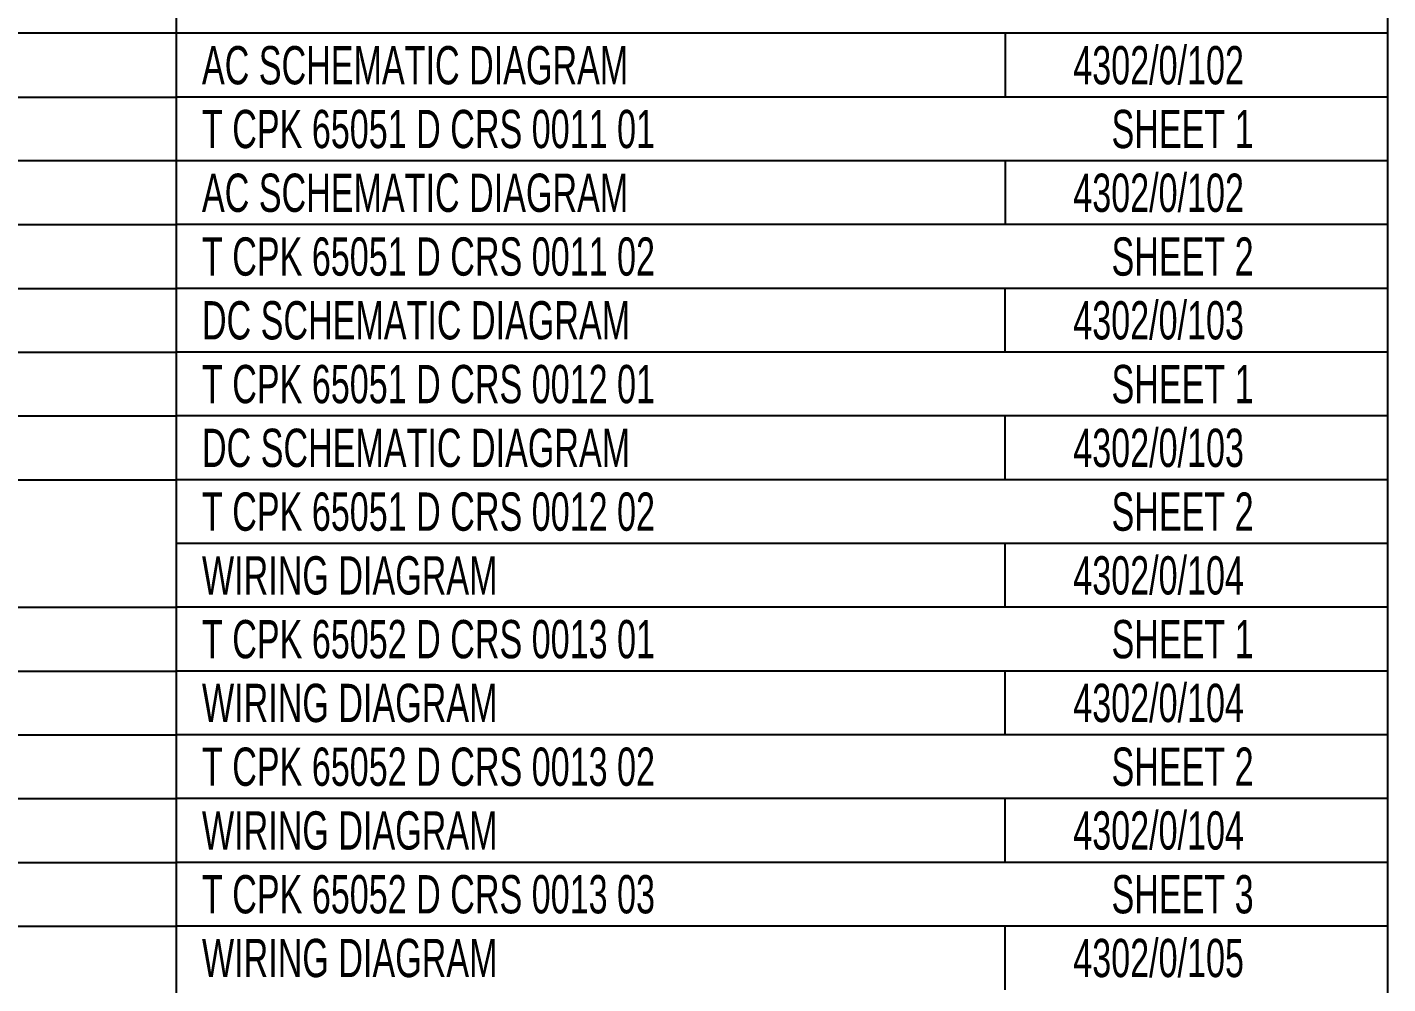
# Model space of a CAD drawing. Extents: x -5933 to 5929, y -4179 to 4187.
# Drawn here: x 4593 to 5660, y 2723 to 3473 of the extents above; entities that cross this region are included whole.
import ezdxf

# ---------------------------------------------------------------- set-up
doc = ezdxf.new("R2010")
doc.units = 0
doc.linetypes.add('SOLID', pattern=[0])
doc.layers.add('1', color=7, linetype='SOLID')
doc.layers.add('2', color=7, linetype='SOLID')

msp = doc.modelspace()

# ---------------------------------------------------------------- linework, layer by layer
at = {"layer": '1', "color": 7, "linetype": 'SOLID'}
for points in [[(4710.484375, -3794.350342), (4710.484375, 3918.064209)], [(5660.484375, -3914.350342), (5660.484375, 3918.064209)]]:
    msp.add_lwpolyline(points, dxfattribs=at)
at = {"layer": '2', "color": 7, "linetype": 'SOLID'}
for points in [[(4710.484375, 3468.064209), (3310.484375, 3468.064209)], [(5660.484375, 3468.064209), (4710.484375, 3468.064209)], [(5360.484375, 3468.064209), (5360.484375, 3418.064209)], [(3310.484375, 3418.064209), (4710.484375, 3418.064209)], [(5660.484375, 3418.064209), (4710.484375, 3418.064209)], [(4710.484375, 3368.064209), (3310.484375, 3368.064209)], [(5660.484375, 3368.064209), (4710.484375, 3368.064209)], [(5360.484375, 3368.064209), (5360.484375, 3318.064209)], [(3310.484375, 3318.064209), (4710.484375, 3318.064209)], [(5660.484375, 3318.064209), (4710.484375, 3318.064209)], [(3310.484375, 3268.064209), (4710.484375, 3268.064209)], [(5660.484375, 3268.064209), (4710.484375, 3268.064209)], [(5360.484375, 3218.064209), (5360.484375, 3268.064209)], [(3310.484375, 3218.064209), (4710.484375, 3218.064209)], [(5660.484375, 3218.064209), (4710.484375, 3218.064209)], [(3310.484375, 3168.064209), (4710.484375, 3168.064209)], [(5660.484375, 3168.064209), (4710.484375, 3168.064209)], [(5360.484375, 3118.064209), (5360.484375, 3168.064209)], [(3310.484375, 3118.064209), (4710.484375, 3118.064209)], [(5660.484375, 3118.064209), (4710.484375, 3118.064209)], [(5660.484375, 3068.064209), (4710.484375, 3068.064209)], [(5360.484375, 3018.064209), (5360.484375, 3068.064209)], [(3310.484375, 3018.064209), (4710.484375, 3018.064209)], [(5660.484375, 3018.064209), (4710.484375, 3018.064209)], [(3310.484375, 2968.064209), (4710.484375, 2968.064209)], [(5660.484375, 2968.064209), (4710.484375, 2968.064209)], [(5360.484375, 2918.064209), (5360.484375, 2968.064209)], [(3310.484375, 2918.064209), (4710.484375, 2918.064209)], [(5660.484375, 2918.064209), (4710.484375, 2918.064209)], [(3310.484375, 2868.064209), (4710.484375, 2868.064209)], [(5660.484375, 2868.064209), (4710.484375, 2868.064209)], [(5360.484375, 2818.064209), (5360.484375, 2868.064209)], [(3310.484375, 2818.064209), (4710.484375, 2818.064209)], [(5660.484375, 2818.064209), (4710.484375, 2818.064209)], [(3310.484375, 2768.064209), (4710.484375, 2768.064209)], [(5660.484375, 2768.064209), (4710.484375, 2768.064209)], [(5360.484375, 2718.064209), (5360.484375, 2768.064209)]]:
    msp.add_lwpolyline(points, dxfattribs=at)

# ---------------------------------------------------------------- texts
at = {"layer": '2', "color": 7, "linetype": 'SOLID', "width": 0.666667}
for s, p in [('AC SCHEMATIC DIAGRAM', (4730.484375, 3428.064209)), ('4302/0/102', (5413.817708, 3428.064209)), ('T CPK 65051 D CRS 0011 01', (4730.484375, 3378.064209)), ('SHEET 1', (5443.817708, 3378.064209)), ('AC SCHEMATIC DIAGRAM', (4730.484375, 3328.064209)), ('4302/0/102', (5413.817708, 3328.064209)), ('T CPK 65051 D CRS 0011 02', (4730.484375, 3278.064209)), ('SHEET 2', (5443.817708, 3278.064209)), ('DC SCHEMATIC DIAGRAM', (4730.484375, 3228.064209)), ('4302/0/103', (5413.817708, 3228.064209)), ('T CPK 65051 D CRS 0012 01', (4730.484375, 3178.064209)), ('SHEET 1', (5443.817708, 3178.064209)), ('DC SCHEMATIC DIAGRAM', (4730.484375, 3128.064209)), ('4302/0/103', (5413.817708, 3128.064209)), ('T CPK 65051 D CRS 0012 02', (4730.484375, 3078.064209)), ('SHEET 2', (5443.817708, 3078.064209)), ('WIRING DIAGRAM', (4730.484375, 3028.064209)), ('4302/0/104', (5413.817708, 3028.064209)), ('T CPK 65052 D CRS 0013 01', (4730.484375, 2978.064209)), ('SHEET 1', (5443.817708, 2978.064209)), ('WIRING DIAGRAM', (4730.484375, 2928.064209)), ('4302/0/104', (5413.817708, 2928.064209)), ('T CPK 65052 D CRS 0013 02', (4730.484375, 2878.064209)), ('SHEET 2', (5443.817708, 2878.064209)), ('WIRING DIAGRAM', (4730.484375, 2828.064209)), ('4302/0/104', (5413.817708, 2828.064209)), ('T CPK 65052 D CRS 0013 03', (4730.484375, 2778.064209)), ('SHEET 3', (5443.817708, 2778.064209)), ('WIRING DIAGRAM', (4730.484375, 2728.064209)), ('4302/0/105', (5413.817708, 2728.064209))]:
    msp.add_text(s, height=30, dxfattribs=at).set_placement(p)

doc.saveas('drawing.dxf')
